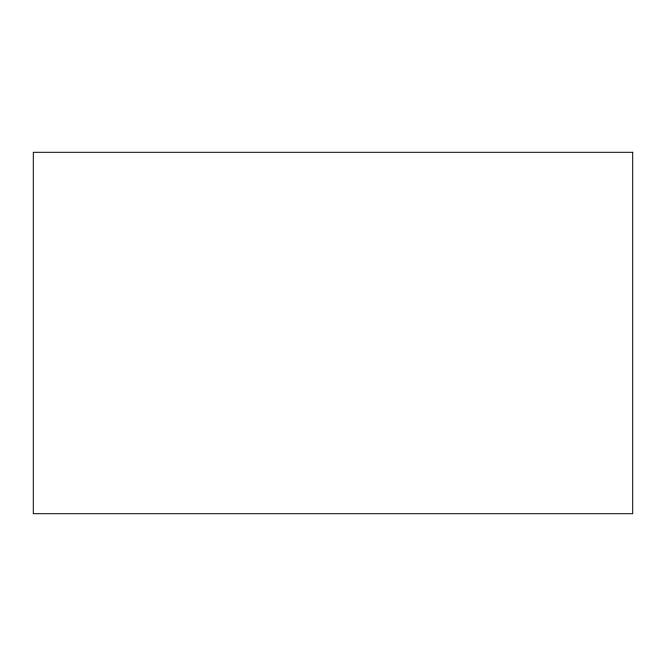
<?xml version="1.0" encoding="UTF-8"?>
<svg xmlns="http://www.w3.org/2000/svg" width="666" height="666" viewBox="0 0 666 666"><rect width="100%" height="100%" fill="white"/><g stroke="black" fill="none" stroke-linecap="round" stroke-linejoin="round"><path stroke-width="1" d="M632.7 152.298L33.3 152.298L33.3 513.702L632.7 513.702L632.7 152.298"/></g></svg>
